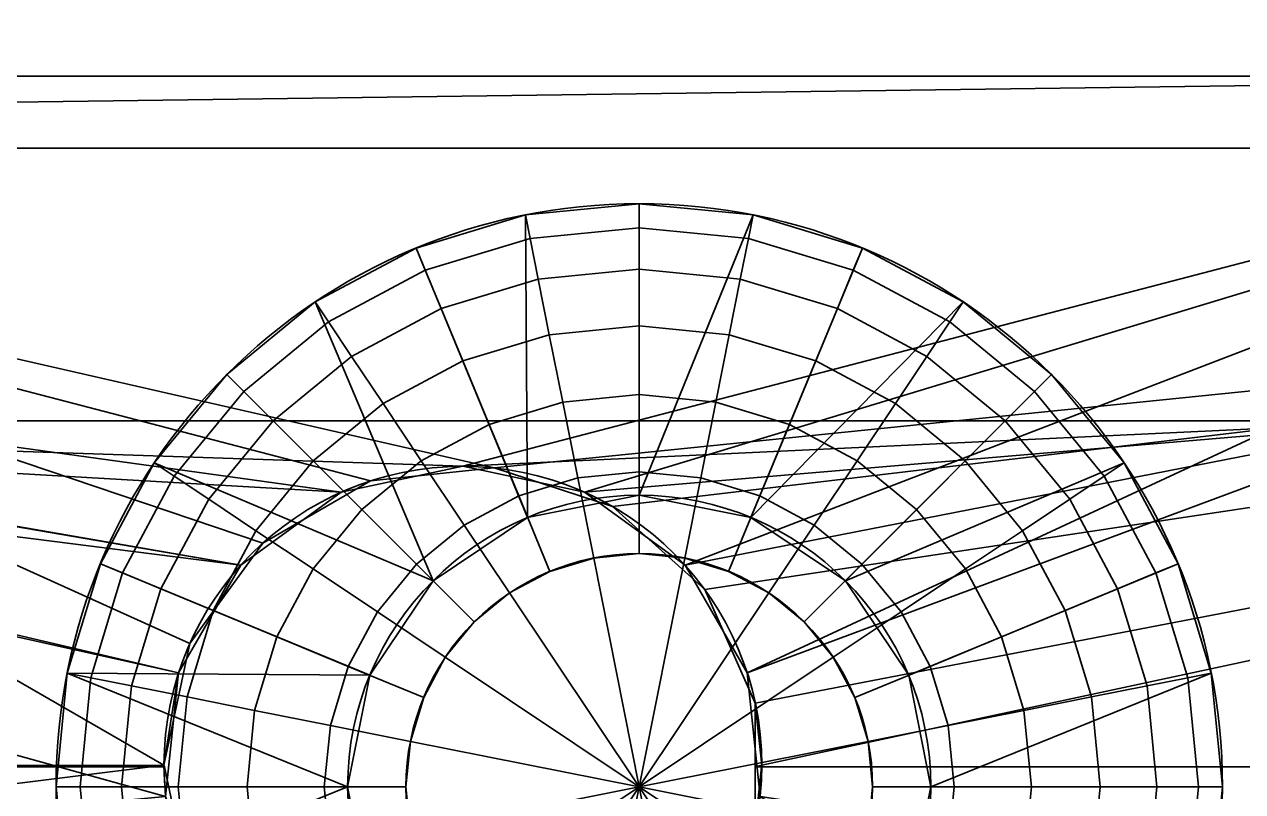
# Model space of a CAD drawing. Header units: millimetres. Extents: x 516 to 946, y 0 to 190.
# Drawn here: x 920.77 to 929.13, y 129.69 to 134.96 of the extents above; entities that cross this region are included whole.
import ezdxf

# ---------------------------------------------------------------- set-up
doc = ezdxf.new("R2010")
doc.units = ezdxf.units.MM
doc.layers.add('1', color=7, linetype='Continuous', true_color=0xffffff)

# ---------------------------------------------------------------- blocks, each defined once
blk = doc.blocks.new('UG_SURFACE_001')
at = {"layer": '1', "color": 252, "linetype": 'Continuous', "lineweight": 35}
for points in [[(430.000007, 135.707468, 3.5), (398.837745, 135.707468, 3.5), (398.837745, 134.602293, 3.5), (430.000007, 134.602293, 3.5)], [(430.000007, 134.602293, 1.5), (398.837745, 134.602293, 1.5), (398.837745, 135.707468, 1.5), (430.000007, 135.707468, 1.5)], [(430.000007, 134.602293, 3.5), (398.837745, 134.602293, 3.5), (398.837745, 134.107456, 3.5), (430.000007, 134.107456, 3.5)], [(430.000007, 134.107456, 1.5), (398.837745, 134.107456, 1.5), (398.837745, 134.602293, 1.5), (430.000007, 134.602293, 1.5)], [(398.837745, 134.107456, 3.5), (407.593369, 131.825715, 3.5), (408.441156, 131.914809, 3.5)], [(398.837745, 134.107456, 3.5), (406.855136, 131.399497, 3.5), (407.593369, 131.825715, 3.5)], [(398.837745, 134.107456, 3.5), (406.3541, 130.709857, 3.5), (406.855136, 131.399497, 3.5)], [(398.837745, 134.107456, 3.5), (398.837745, 129.864231, 3.5), (406.179368, 129.864231, 3.5), (406.176865, 129.876047, 3.5)], [(406.176865, 129.876047, 3.5), (406.3541, 130.709857, 3.5), (398.837745, 134.107456, 3.5)], [(408.441156, 131.914809, 3.5), (430.000007, 134.107456, 3.5), (398.837745, 134.107456, 3.5)], [(398.837745, 134.107456, 1.5), (430.000007, 134.107456, 1.5), (408.441156, 131.914809, 1.5)], [(408.441156, 131.914809, 1.5), (407.593369, 131.825715, 1.5), (398.837745, 134.107456, 1.5)], [(398.837745, 129.864231, 1.5), (398.837745, 134.107456, 1.5), (406.3541, 130.709857, 1.5), (406.176865, 129.876047, 1.5)], [(407.593369, 131.825715, 1.5), (406.855136, 131.399497, 1.5), (398.837745, 134.107456, 1.5)], [(406.855136, 131.399497, 1.5), (406.3541, 130.709857, 1.5), (398.837745, 134.107456, 1.5)], [(430.000007, 134.107456, 3.5), (408.441156, 131.914809, 3.5), (409.251869, 131.651402, 3.5)], [(409.251869, 131.651402, 1.5), (408.441156, 131.914809, 1.5), (430.000007, 134.107456, 1.5)], [(409.251869, 131.651402, 3.5), (409.885347, 131.081, 3.5), (430.000007, 134.107456, 3.5)], [(430.000007, 134.107456, 1.5), (409.885347, 131.081, 1.5), (409.251869, 131.651402, 1.5)], [(409.885347, 131.081, 3.5), (410.232067, 130.302265, 3.5), (430.000007, 134.107456, 3.5)], [(410.232067, 130.302265, 1.5), (409.885347, 131.081, 1.5), (430.000007, 134.107456, 1.5)], [(410.232067, 130.302265, 3.5), (410.232067, 129.864231, 3.5), (430.000007, 129.864231, 3.5), (430.000007, 134.107456, 3.5)], [(410.27686, 129.876047, 1.5), (410.232067, 130.302265, 1.5), (430.000007, 134.107456, 1.5)], [(430.000007, 134.107456, 1.5), (430.000007, 129.864231, 1.5), (410.275608, 129.864231, 1.5), (410.27686, 129.876047, 1.5)], [(408.441156, 131.914809, 1.5), (408.441156, 131.914809, 3.5), (407.593369, 131.825715, 3.5), (407.593369, 131.825715, 1.5)], [(409.251869, 131.651402, 1.5), (409.251869, 131.651402, 3.5), (408.441156, 131.914809, 3.5), (408.441156, 131.914809, 1.5)], [(407.593369, 131.825715, 1.5), (407.593369, 131.825715, 3.5), (406.855136, 131.399497, 3.5), (406.855136, 131.399497, 1.5)], [(409.885347, 131.081, 1.5), (409.885347, 131.081, 3.5), (409.251869, 131.651402, 3.5), (409.251869, 131.651402, 1.5)], [(406.855136, 131.399497, 1.5), (406.855136, 131.399497, 3.5), (406.3541, 130.709857, 3.5), (406.3541, 130.709857, 1.5)], [(410.232067, 130.302265, 1.5), (410.232067, 130.302265, 3.5), (409.885347, 131.081, 3.5), (409.885347, 131.081, 1.5)], [(406.3541, 130.709857, 1.5), (406.3541, 130.709857, 3.5), (406.176865, 129.876047, 3.5), (406.176865, 129.876047, 1.5)], [(410.232067, 130.302265, 3.5), (410.232067, 130.302265, 1.5), (410.27686, 129.876047, 1.5)], [(410.27686, 129.876047, 1.5), (410.232067, 129.864231, 3.5), (410.232067, 130.302265, 3.5)], [(406.176865, 129.876047, 1.5), (406.179368, 129.864231, 1.5), (398.837745, 129.864231, 1.5)], [(406.3541, 129.042238, 3.5), (406.179368, 129.864231, 3.5), (398.837745, 129.864231, 3.5), (398.837745, 128.719792, 3.5)], [(398.837745, 128.719792, 1.5), (398.837745, 129.864231, 1.5), (406.179368, 129.864231, 1.5), (406.3541, 129.042238, 1.5)], [(406.179368, 129.864231, 1.5), (406.176865, 129.876047, 1.5), (406.176865, 129.876047, 3.5), (406.179368, 129.864231, 3.5)], [(406.179368, 129.864231, 3.5), (406.3541, 129.042238, 3.5), (406.3541, 129.042238, 1.5), (406.179368, 129.864231, 1.5)], [(410.27686, 129.876047, 1.5), (410.275608, 129.864231, 1.5), (410.232067, 129.864231, 3.5)], [(430.000007, 128.719792, 3.5), (430.000007, 129.864231, 3.5), (410.232067, 129.864231, 3.5), (410.232067, 129.449829, 3.5)], [(410.232067, 129.449829, 1.5), (410.275608, 129.864231, 1.5), (430.000007, 129.864231, 1.5), (430.000007, 128.719792, 1.5)], [(410.275608, 129.864231, 1.5), (410.232067, 129.449829, 1.5), (410.232067, 129.449829, 3.5)], [(410.232067, 129.449829, 3.5), (410.232067, 129.864231, 3.5), (410.275608, 129.864231, 1.5)]]:
    blk.add_3dface(points, dxfattribs=at)
blk = doc.blocks.new('1стенка_MODEL')
at = {"layer": '1', "color": 252, "linetype": 'Continuous', "lineweight": 35, "extrusion": (0, 0, -1)}
blk.add_circle((-408.226859, 129.876044, -3.5), 2.05, dxfattribs=at)
at = {"layer": '1', "color": 252, "linetype": 'Continuous', "lineweight": 35}
blk.add_circle((408.226859, 129.876044, 1.5), 2.05, dxfattribs=at)
blk.add_blockref('UG_SURFACE_001', (0, 0), dxfattribs=at)
blk = doc.blocks.new('UG_SURFACE_002')
at = {"layer": '1', "color": 252, "linetype": 'Continuous', "lineweight": 35}
for points in [[(411.854982, 119.865932, 5.446716), (7.670435, 169.493556, 5.446716), (7.557361, 169.278637, 5.294975), (411.920667, 119.629063, 5.294975)], [(7.670435, 169.493556, 5.446716), (411.854982, 119.865932, 5.446716), (216.667414, 144.101843, 5.5), (201.001778, 146.025345, 5.5)], [(411.920667, 119.629063, 5.294975), (7.557361, 169.278637, 5.294975), (7.481808, 169.135034, 5.067878), (411.964566, 119.470797, 5.067878)], [(411.964566, 119.470797, 5.067878), (7.481808, 169.135034, 5.067878), (7.455277, 169.084609, 4.8), (411.979973, 119.415216, 4.8)], [(149.334699, 151.664004, 3.5), (161.549926, 150.164157, 3.5), (411.979973, 119.415216, 4.8), (7.455277, 169.084609, 4.8)], [(411.979973, 119.415216, 4.8), (161.549926, 150.164157, 3.5), (181.150854, 147.757471, 3.5)], [(411.979973, 119.415216, 4.8), (181.150854, 147.757471, 3.5), (189.036548, 146.789238, 3.5)], [(411.979973, 119.415216, 4.8), (189.036548, 146.789238, 3.5), (201.001778, 145.320088, 3.5)], [(411.979973, 119.415216, 4.8), (201.001778, 145.320088, 3.5), (210.923553, 144.101843, 3.5)], [(411.979973, 119.415216, 4.8), (210.923553, 144.101843, 3.5), (220.852703, 142.882705, 3.5)], [(220.852703, 143.587962, 5.5), (216.667414, 144.101843, 5.5), (411.854982, 119.865932, 5.446716)], [(411.854982, 119.865932, 5.446716), (234.482244, 141.914457, 5.5), (220.852703, 143.587962, 5.5)], [(411.979973, 119.415216, 4.8), (220.852703, 142.882705, 3.5), (228.738382, 141.914457, 3.5)], [(411.979973, 119.415216, 4.8), (228.738382, 141.914457, 3.5), (248.589307, 139.477074, 3.5)], [(411.854982, 119.865932, 5.446716), (240.703627, 141.150564, 5.5), (234.482244, 141.914457, 5.5)], [(254.333168, 139.477074, 5.5), (240.703627, 141.150564, 5.5), (411.854982, 119.865932, 5.446716)], [(411.979973, 119.415216, 4.8), (248.589307, 139.477074, 3.5), (260.30454, 138.03862, 3.5)], [(411.854982, 119.865932, 5.446716), (260.30454, 138.743877, 5.5), (254.333168, 139.477074, 5.5)], [(414.81939, 134.602293, 3.5), (398.906201, 134.602293, 3.5), (398.906201, 139.477074, 3.5), (411.476254, 139.477074, 3.5)], [(411.476254, 139.477074, 3.5), (414.81939, 139.066577, 3.5), (414.81939, 134.602293, 3.5)], [(274.184078, 137.039676, 5.5), (260.30454, 138.743877, 5.5), (411.854982, 119.865932, 5.446716)], [(411.979973, 119.415216, 4.8), (260.30454, 138.03862, 3.5), (280.655473, 135.539845, 3.5)], [(294.035017, 134.602293, 5.5), (274.184078, 137.039676, 5.5), (411.854982, 119.865932, 5.446716)], [(398.62746, 137.039676, 5.5), (379.66007, 137.039676, 5.5), (379.66007, 134.602293, 5.5), (418.47837, 134.602293, 5.5)], [(418.969542, 135.313109, 5.652241), (398.62746, 137.039676, 5.5), (418.47837, 134.602293, 5.5)], [(280.655473, 135.539845, 3.5), (288.291156, 134.602293, 3.5), (411.979973, 119.415216, 4.8)], [(411.979973, 119.415216, 4.8), (288.291156, 134.602293, 3.5), (300.256401, 133.133158, 3.5)], [(411.854982, 119.865932, 5.446716), (300.256401, 133.8384, 5.5), (294.035017, 134.602293, 5.5)], [(418.47837, 134.602293, 5.5), (379.66007, 134.602293, 5.5), (389.585555, 134.214908, 5.5)], [(389.585555, 134.214908, 5.5), (407.393038, 131.74881, 5.5), (408.226848, 131.926045, 5.5), (418.47837, 134.602293, 5.5)], [(398.906201, 134.602293, 3.5), (414.81939, 134.602293, 3.5), (414.81939, 132.239178, 3.5), (398.906201, 132.239178, 3.5)], [(418.47837, 134.602293, 5.5), (408.226848, 131.926045, 5.5), (409.060657, 131.74881, 5.5)], [(409.060657, 131.74881, 5.5), (409.750313, 131.247759, 5.5), (418.47837, 134.602293, 5.5)], [(418.876261, 134.553447, 5.5), (418.47837, 134.602293, 5.5), (409.750313, 131.247759, 5.5), (410.176516, 130.509526, 5.5)], [(417.672694, 124.751173, 5.5), (418.876261, 134.553447, 5.5), (410.176516, 130.509526, 5.5), (410.265625, 129.661754, 5.5)], [(406.703413, 131.247759, 5.5), (389.585555, 134.214908, 5.5), (390.419364, 134.037673, 5.5)], [(389.585555, 134.214908, 5.5), (406.703413, 131.247759, 5.5), (407.393038, 131.74881, 5.5)], [(390.419364, 134.037673, 5.5), (407.02191, 128.217563, 5.5), (406.451494, 128.851041, 5.5)], [(406.451494, 128.851041, 5.5), (406.188101, 129.661754, 5.5), (390.419364, 134.037673, 5.5)], [(406.188101, 129.661754, 5.5), (406.27718, 130.509526, 5.5), (390.419364, 134.037673, 5.5)], [(390.419364, 134.037673, 5.5), (406.27718, 130.509526, 5.5), (406.703413, 131.247759, 5.5)], [(407.800645, 127.870843, 5.5), (407.02191, 128.217563, 5.5), (390.419364, 134.037673, 5.5), (391.10899, 133.536622, 5.5)], [(411.854982, 119.865932, 5.446716), (320.107311, 131.401017, 5.5), (300.256401, 133.8384, 5.5)], [(407.800645, 127.870843, 5.5), (391.10899, 133.536622, 5.5), (391.535223, 132.798389, 5.5)], [(411.979973, 119.415216, 4.8), (300.256401, 133.133158, 3.5), (307.537287, 132.239178, 3.5)], [(407.800645, 127.870843, 5.5), (391.535223, 132.798389, 5.5), (391.624302, 131.950632, 5.5)], [(411.979973, 119.415216, 4.8), (307.537287, 132.239178, 3.5), (320.107311, 130.69576, 3.5)], [(398.906201, 128.970474, 3.5), (398.906201, 132.239178, 3.5), (406.27718, 130.509526, 3.5), (406.176865, 129.876047, 3.5)], [(398.906201, 132.239178, 3.5), (414.81939, 132.239178, 3.5), (408.226848, 131.926045, 3.5)], [(398.906201, 132.239178, 3.5), (406.703413, 131.247759, 3.5), (406.27718, 130.509526, 3.5)], [(408.226848, 131.926045, 3.5), (407.393038, 131.74881, 3.5), (398.906201, 132.239178, 3.5)], [(407.393038, 131.74881, 3.5), (406.703413, 131.247759, 3.5), (398.906201, 132.239178, 3.5)], [(409.060657, 131.74881, 3.5), (408.226848, 131.926045, 3.5), (414.81939, 132.239178, 3.5)], [(414.81939, 132.239178, 3.5), (409.750313, 131.247759, 3.5), (409.060657, 131.74881, 3.5)], [(410.176516, 130.509526, 3.5), (409.750313, 131.247759, 3.5), (414.81939, 132.239178, 3.5)], [(410.265625, 129.661754, 3.5), (410.176516, 130.509526, 3.5), (414.81939, 132.239178, 3.5), (414.81939, 128.970474, 3.5)], [(407.800645, 127.870843, 5.5), (391.624302, 131.950632, 5.5), (391.360909, 131.139904, 5.5), (411.777496, 120.145336, 5.5)], [(408.226848, 131.926045, 3.5), (408.226848, 131.926045, 5.5), (407.393038, 131.74881, 5.5), (407.393038, 131.74881, 3.5)], [(409.060657, 131.74881, 3.5), (409.060657, 131.74881, 5.5), (408.226848, 131.926045, 5.5), (408.226848, 131.926045, 3.5)], [(407.393038, 131.74881, 3.5), (407.393038, 131.74881, 5.5), (406.703413, 131.247759, 5.5), (406.703413, 131.247759, 3.5)], [(409.750313, 131.247759, 3.5), (409.750313, 131.247759, 5.5), (409.060657, 131.74881, 5.5), (409.060657, 131.74881, 3.5)], [(339.958251, 128.963634, 5.5), (320.107311, 131.401017, 5.5), (411.854982, 119.865932, 5.446716)], [(406.703413, 131.247759, 3.5), (406.703413, 131.247759, 5.5), (406.27718, 130.509526, 5.5), (406.27718, 130.509526, 3.5)], [(410.176516, 130.509526, 3.5), (410.176516, 130.509526, 5.5), (409.750313, 131.247759, 5.5), (409.750313, 131.247759, 3.5)], [(391.360909, 131.139904, 5.5), (390.790492, 130.506426, 5.5), (411.777496, 120.145336, 5.5)], [(320.107311, 130.69576, 3.5), (334.158659, 128.970474, 3.5), (411.979973, 119.415216, 4.8)], [(390.790492, 130.506426, 5.5), (390.011758, 130.159706, 5.5), (411.777496, 120.145336, 5.5)], [(406.27718, 130.509526, 5.5), (406.188101, 129.661754, 5.5), (406.176865, 129.876047, 3.5)], [(406.176865, 129.876047, 3.5), (406.27718, 130.509526, 3.5), (406.27718, 130.509526, 5.5)], [(410.265625, 129.661754, 3.5), (410.265625, 129.661754, 5.5), (410.176516, 130.509526, 5.5), (410.176516, 130.509526, 3.5)], [(379.66007, 124.088861, 5.5), (411.777496, 120.145336, 5.5), (390.011758, 130.159706, 5.5), (389.159322, 130.159706, 5.5)], [(406.176865, 129.876047, 3.5), (406.188101, 129.661754, 3.5), (398.906201, 128.970474, 3.5)], [(406.188101, 129.661754, 5.5), (406.188101, 129.661754, 3.5), (406.176865, 129.876047, 3.5)]]:
    blk.add_3dface(points, dxfattribs=at)
blk = doc.blocks.new('3пояс_верхний_MODEL')
at = {"layer": '1', "color": 252, "linetype": 'Continuous', "lineweight": 35, "extrusion": (2.9583e-16, 2.53862e-15, -1)}
blk.add_circle((-408.226859, 129.876044, -5.5), 2.05, dxfattribs=at)
at = {"layer": '1', "color": 252, "linetype": 'Continuous', "lineweight": 35, "extrusion": (0, 0, -1)}
blk.add_circle((-408.226859, 129.876044, -3.5), 2.05, dxfattribs=at)
at = {"layer": '1', "color": 252, "linetype": 'Continuous', "lineweight": 35}
blk.add_blockref('UG_SURFACE_002', (0, 0), dxfattribs=at)
blk = doc.blocks.new('UG_SURFACE_006')
at = {"layer": '1', "color": 252, "linetype": 'Continuous', "lineweight": 35}
for points in [[(0, 3.834946, -0.53909), (-0.748161, 3.761258, -0.53909), (-0.780361, 3.923141), (0, 4)], [(-0.765367, 1.847759), (0, 2), (0, 4), (-0.780361, 3.923141)], [(-0.780361, 3.923141, 4), (0, 4, 4), (0, 2, 4), (-0.765367, 1.847759, 4)], [(0, 4, 4), (-0.780361, 3.923141, 4), (-0.748161, 3.761258, 4.53909), (0, 3.834946, 4.53909)], [(0.748161, 3.761258, -0.53909), (0, 3.834946, -0.53909), (0, 4), (0.780361, 3.923141)], [(0.780361, 3.923141), (0, 4), (0, 2)], [(0, 2, 4), (0, 4, 4), (0.780361, 3.923141, 4)], [(0.780361, 3.923141, 4), (0, 4, 4), (0, 3.834946, 4.53909), (0.748161, 3.761258, 4.53909)], [(-0.748161, 3.761258, -0.53909), (-1.46757, 3.543028, -0.53909), (-1.530734, 3.695518), (-0.780361, 3.923141)], [(-0.780361, 3.923141), (-1.530734, 3.695518), (-0.765367, 1.847759)], [(-0.765367, 1.847759, 4), (-1.530734, 3.695518, 4), (-0.780361, 3.923141, 4)], [(-0.780361, 3.923141, 4), (-1.530734, 3.695518, 4), (-1.46757, 3.543028, 4.53909), (-0.748161, 3.761258, 4.53909)], [(0, 2), (0.765367, 1.847759), (1.530734, 3.695518), (0.780361, 3.923141)], [(0.780361, 3.923141, 4), (1.530734, 3.695518, 4), (0.765367, 1.847759, 4), (0, 2, 4)], [(1.46757, 3.543028, -0.53909), (0.748161, 3.761258, -0.53909), (0.780361, 3.923141), (1.530734, 3.695518)], [(1.530734, 3.695518, 4), (0.780361, 3.923141, 4), (0.748161, 3.761258, 4.53909), (1.46757, 3.543028, 4.53909)], [(-0.692681, 3.482345, -1.025907), (-1.358744, 3.280297, -1.025907), (-1.46757, 3.543028, -0.53909), (-0.748161, 3.761258, -0.53909)], [(-0.748161, 3.761258, 4.53909), (-1.46757, 3.543028, 4.53909), (-1.358744, 3.280297, 5.025907), (-0.692681, 3.482345, 5.025907)], [(0, 3.550568, -1.025907), (-0.692681, 3.482345, -1.025907), (-0.748161, 3.761258, -0.53909), (0, 3.834946, -0.53909)], [(0, 3.834946, 4.53909), (-0.748161, 3.761258, 4.53909), (-0.692681, 3.482345, 5.025907), (0, 3.550568, 5.025907)], [(0.692681, 3.482345, -1.025907), (0, 3.550568, -1.025907), (0, 3.834946, -0.53909), (0.748161, 3.761258, -0.53909)], [(0.748161, 3.761258, 4.53909), (0, 3.834946, 4.53909), (0, 3.550568, 5.025907), (0.692681, 3.482345, 5.025907)], [(1.358744, 3.280297, -1.025907), (0.692681, 3.482345, -1.025907), (0.748161, 3.761258, -0.53909), (1.46757, 3.543028, -0.53909)], [(1.46757, 3.543028, 4.53909), (0.748161, 3.761258, 4.53909), (0.692681, 3.482345, 5.025907), (1.358744, 3.280297, 5.025907)], [(-1.46757, 3.543028, -0.53909), (-2.130582, 3.188641, -0.53909), (-2.222281, 3.325878), (-1.530734, 3.695518)], [(-1.414214, 1.414214), (-0.765367, 1.847759), (-1.530734, 3.695518), (-2.222281, 3.325878)], [(-2.222281, 3.325878, 4), (-1.530734, 3.695518, 4), (-0.765367, 1.847759, 4), (-1.414214, 1.414214, 4)], [(-1.530734, 3.695518, 4), (-2.222281, 3.325878, 4), (-2.130582, 3.188641, 4.53909), (-1.46757, 3.543028, 4.53909)], [(2.222281, 3.325878), (1.530734, 3.695518), (0.765367, 1.847759)], [(0.765367, 1.847759, 4), (1.530734, 3.695518, 4), (2.222281, 3.325878, 4)], [(2.130582, 3.188641, -0.53909), (1.46757, 3.543028, -0.53909), (1.530734, 3.695518), (2.222281, 3.325878)], [(2.222281, 3.325878, 4), (1.530734, 3.695518, 4), (1.46757, 3.543028, 4.53909), (2.130582, 3.188641, 4.53909)], [(-1.358744, 3.280297, -1.025907), (-1.97259, 2.952189, -1.025907), (-2.130582, 3.188641, -0.53909), (-1.46757, 3.543028, -0.53909)], [(-1.46757, 3.543028, 4.53909), (-2.130582, 3.188641, 4.53909), (-1.97259, 2.952189, 5.025907), (-1.358744, 3.280297, 5.025907)], [(0, 3.16205, -1.43446), (-0.616885, 3.101292, -1.43446), (-0.692681, 3.482345, -1.025907), (0, 3.550568, -1.025907)], [(0, 3.550568, 5.025907), (-0.692681, 3.482345, 5.025907), (-0.616885, 3.101292, 5.43446), (0, 3.16205, 5.43446)], [(0.616885, 3.101292, -1.43446), (0, 3.16205, -1.43446), (0, 3.550568, -1.025907), (0.692681, 3.482345, -1.025907)], [(0.692681, 3.482345, 5.025907), (0, 3.550568, 5.025907), (0, 3.16205, 5.43446), (0.616885, 3.101292, 5.43446)], [(1.97259, 2.952189, -1.025907), (1.358744, 3.280297, -1.025907), (1.46757, 3.543028, -0.53909), (2.130582, 3.188641, -0.53909)], [(2.130582, 3.188641, 4.53909), (1.46757, 3.543028, 4.53909), (1.358744, 3.280297, 5.025907), (1.97259, 2.952189, 5.025907)], [(-0.616885, 3.101292, -1.43446), (-1.210064, 2.921353, -1.43446), (-1.358744, 3.280297, -1.025907), (-0.692681, 3.482345, -1.025907)], [(-0.692681, 3.482345, 5.025907), (-1.358744, 3.280297, 5.025907), (-1.210064, 2.921353, 5.43446), (-0.616885, 3.101292, 5.43446)], [(1.210064, 2.921353, -1.43446), (0.616885, 3.101292, -1.43446), (0.692681, 3.482345, -1.025907), (1.358744, 3.280297, -1.025907)], [(1.358744, 3.280297, 5.025907), (0.692681, 3.482345, 5.025907), (0.616885, 3.101292, 5.43446), (1.210064, 2.921353, 5.43446)], [(-2.130582, 3.188641, -0.53909), (-2.711716, 2.711716, -0.53909), (-2.828427, 2.828427), (-2.222281, 3.325878)], [(-2.222281, 3.325878), (-2.828427, 2.828427), (-1.414214, 1.414214)], [(-1.414214, 1.414214, 4), (-2.828427, 2.828427, 4), (-2.222281, 3.325878, 4)], [(-2.222281, 3.325878, 4), (-2.828427, 2.828427, 4), (-2.711716, 2.711716, 4.53909), (-2.130582, 3.188641, 4.53909)], [(-1.210064, 2.921353, -1.43446), (-1.756741, 2.629149, -1.43446), (-1.97259, 2.952189, -1.025907), (-1.358744, 3.280297, -1.025907)], [(-1.358744, 3.280297, 5.025907), (-1.97259, 2.952189, 5.025907), (-1.756741, 2.629149, 5.43446), (-1.210064, 2.921353, 5.43446)], [(0.765367, 1.847759), (1.414214, 1.414214), (2.828427, 2.828427), (2.222281, 3.325878)], [(2.222281, 3.325878, 4), (2.828427, 2.828427, 4), (1.414214, 1.414214, 4), (0.765367, 1.847759, 4)], [(1.756741, 2.629149, -1.43446), (1.210064, 2.921353, -1.43446), (1.358744, 3.280297, -1.025907), (1.97259, 2.952189, -1.025907)], [(1.97259, 2.952189, 5.025907), (1.358744, 3.280297, 5.025907), (1.210064, 2.921353, 5.43446), (1.756741, 2.629149, 5.43446)], [(2.711716, 2.711716, -0.53909), (2.130582, 3.188641, -0.53909), (2.222281, 3.325878), (2.828427, 2.828427)], [(2.828427, 2.828427, 4), (2.222281, 3.325878, 4), (2.130582, 3.188641, 4.53909), (2.711716, 2.711716, 4.53909)], [(-1.97259, 2.952189, -1.025907), (-2.510631, 2.510631, -1.025907), (-2.711716, 2.711716, -0.53909), (-2.130582, 3.188641, -0.53909)], [(-2.130582, 3.188641, 4.53909), (-2.711716, 2.711716, 4.53909), (-2.510631, 2.510631, 5.025907), (-1.97259, 2.952189, 5.025907)], [(2.510631, 2.510631, -1.025907), (1.97259, 2.952189, -1.025907), (2.130582, 3.188641, -0.53909), (2.711716, 2.711716, -0.53909)], [(2.711716, 2.711716, 4.53909), (2.130582, 3.188641, 4.53909), (1.97259, 2.952189, 5.025907), (2.510631, 2.510631, 5.025907)], [(-0.524819, 2.638444, -1.742935), (-1.02947, 2.48536, -1.742935), (-1.210064, 2.921353, -1.43446), (-0.616885, 3.101292, -1.43446)], [(-0.616885, 3.101292, 5.43446), (-1.210064, 2.921353, 5.43446), (-1.02947, 2.48536, 5.742935), (-0.524819, 2.638444, 5.742935)], [(0, 2.690134, -1.742935), (-0.524819, 2.638444, -1.742935), (-0.616885, 3.101292, -1.43446), (0, 3.16205, -1.43446)], [(0, 3.16205, 5.43446), (-0.616885, 3.101292, 5.43446), (-0.524819, 2.638444, 5.742935), (0, 2.690134, 5.742935)], [(0.524819, 2.638444, -1.742935), (0, 2.690134, -1.742935), (0, 3.16205, -1.43446), (0.616885, 3.101292, -1.43446)], [(0.616885, 3.101292, 5.43446), (0, 3.16205, 5.43446), (0, 2.690134, 5.742935), (0.524819, 2.638444, 5.742935)], [(1.02947, 2.48536, -1.742935), (0.524819, 2.638444, -1.742935), (0.616885, 3.101292, -1.43446), (1.210064, 2.921353, -1.43446)], [(1.210064, 2.921353, 5.43446), (0.616885, 3.101292, 5.43446), (0.524819, 2.638444, 5.742935), (1.02947, 2.48536, 5.742935)], [(-1.756741, 2.629149, -1.43446), (-2.235907, 2.235907, -1.43446), (-2.510631, 2.510631, -1.025907), (-1.97259, 2.952189, -1.025907)], [(-1.97259, 2.952189, 5.025907), (-2.510631, 2.510631, 5.025907), (-2.235907, 2.235907, 5.43446), (-1.756741, 2.629149, 5.43446)], [(2.235907, 2.235907, -1.43446), (1.756741, 2.629149, -1.43446), (1.97259, 2.952189, -1.025907), (2.510631, 2.510631, -1.025907)], [(2.510631, 2.510631, 5.025907), (1.97259, 2.952189, 5.025907), (1.756741, 2.629149, 5.43446), (2.235907, 2.235907, 5.43446)], [(-1.02947, 2.48536, -1.742935), (-1.494559, 2.236765, -1.742935), (-1.756741, 2.629149, -1.43446), (-1.210064, 2.921353, -1.43446)], [(-1.210064, 2.921353, 5.43446), (-1.756741, 2.629149, 5.43446), (-1.494559, 2.236765, 5.742935), (-1.02947, 2.48536, 5.742935)], [(1.494559, 2.236765, -1.742935), (1.02947, 2.48536, -1.742935), (1.210064, 2.921353, -1.43446), (1.756741, 2.629149, -1.43446)], [(1.756741, 2.629149, 5.43446), (1.210064, 2.921353, 5.43446), (1.02947, 2.48536, 5.742935), (1.494559, 2.236765, 5.742935)], [(-2.711716, 2.711716, -0.53909), (-3.188641, 2.130582, -0.53909), (-3.325878, 2.222281), (-2.828427, 2.828427)], [(-1.414214, 1.414214), (-2.828427, 2.828427), (-3.325878, 2.222281)], [(-3.325878, 2.222281, 4), (-2.828427, 2.828427, 4), (-1.414214, 1.414214, 4)], [(-2.828427, 2.828427, 4), (-3.325878, 2.222281, 4), (-3.188641, 2.130582, 4.53909), (-2.711716, 2.711716, 4.53909)], [(3.325878, 2.222281), (2.828427, 2.828427), (1.414214, 1.414214)], [(1.414214, 1.414214, 4), (2.828427, 2.828427, 4), (3.325878, 2.222281, 4)], [(3.188641, 2.130582, -0.53909), (2.711716, 2.711716, -0.53909), (2.828427, 2.828427), (3.325878, 2.222281)], [(3.325878, 2.222281, 4), (2.828427, 2.828427, 4), (2.711716, 2.711716, 4.53909), (3.188641, 2.130582, 4.53909)], [(-2.510631, 2.510631, -1.025907), (-2.952189, 1.97259, -1.025907), (-3.188641, 2.130582, -0.53909), (-2.711716, 2.711716, -0.53909)], [(-2.711716, 2.711716, 4.53909), (-3.188641, 2.130582, 4.53909), (-2.952189, 1.97259, 5.025907), (-2.510631, 2.510631, 5.025907)], [(0, 2.160017, -1.934864), (-0.421398, 2.118513, -1.934864), (-0.524819, 2.638444, -1.742935), (0, 2.690134, -1.742935)], [(0, 2.690134, 5.742935), (-0.524819, 2.638444, 5.742935), (-0.421398, 2.118513, 5.934864), (0, 2.160017, 5.934864)], [(0.421398, 2.118513, -1.934864), (0, 2.160017, -1.934864), (0, 2.690134, -1.742935), (0.524819, 2.638444, -1.742935)], [(0.524819, 2.638444, 5.742935), (0, 2.690134, 5.742935), (0, 2.160017, 5.934864), (0.421398, 2.118513, 5.934864)], [(2.952189, 1.97259, -1.025907), (2.510631, 2.510631, -1.025907), (2.711716, 2.711716, -0.53909), (3.188641, 2.130582, -0.53909)], [(3.188641, 2.130582, 4.53909), (2.711716, 2.711716, 4.53909), (2.510631, 2.510631, 5.025907), (2.952189, 1.97259, 5.025907)], [(-1.494559, 2.236765, -1.742935), (-1.902212, 1.902212, -1.742935), (-2.235907, 2.235907, -1.43446), (-1.756741, 2.629149, -1.43446)], [(-1.756741, 2.629149, 5.43446), (-2.235907, 2.235907, 5.43446), (-1.902212, 1.902212, 5.742935), (-1.494559, 2.236765, 5.742935)], [(-0.421398, 2.118513, -1.934864), (-0.826603, 1.995595, -1.934864), (-1.02947, 2.48536, -1.742935), (-0.524819, 2.638444, -1.742935)], [(-0.524819, 2.638444, 5.742935), (-1.02947, 2.48536, 5.742935), (-0.826603, 1.995595, 5.934864), (-0.421398, 2.118513, 5.934864)], [(0.826603, 1.995595, -1.934864), (0.421398, 2.118513, -1.934864), (0.524819, 2.638444, -1.742935), (1.02947, 2.48536, -1.742935)], [(1.02947, 2.48536, 5.742935), (0.524819, 2.638444, 5.742935), (0.421398, 2.118513, 5.934864), (0.826603, 1.995595, 5.934864)], [(1.902212, 1.902212, -1.742935), (1.494559, 2.236765, -1.742935), (1.756741, 2.629149, -1.43446), (2.235907, 2.235907, -1.43446)], [(2.235907, 2.235907, 5.43446), (1.756741, 2.629149, 5.43446), (1.494559, 2.236765, 5.742935), (1.902212, 1.902212, 5.742935)], [(-2.235907, 2.235907, -1.43446), (-2.629149, 1.756741, -1.43446), (-2.952189, 1.97259, -1.025907), (-2.510631, 2.510631, -1.025907)], [(-2.510631, 2.510631, 5.025907), (-2.952189, 1.97259, 5.025907), (-2.629149, 1.756741, 5.43446), (-2.235907, 2.235907, 5.43446)], [(2.629149, 1.756741, -1.43446), (2.235907, 2.235907, -1.43446), (2.510631, 2.510631, -1.025907), (2.952189, 1.97259, -1.025907)], [(2.952189, 1.97259, 5.025907), (2.510631, 2.510631, 5.025907), (2.235907, 2.235907, 5.43446), (2.629149, 1.756741, 5.43446)], [(-0.826603, 1.995595, -1.934864), (-1.200041, 1.795988, -1.934864), (-1.494559, 2.236765, -1.742935), (-1.02947, 2.48536, -1.742935)], [(-1.02947, 2.48536, 5.742935), (-1.494559, 2.236765, 5.742935), (-1.200041, 1.795988, 5.934864), (-0.826603, 1.995595, 5.934864)], [(1.200041, 1.795988, -1.934864), (0.826603, 1.995595, -1.934864), (1.02947, 2.48536, -1.742935), (1.494559, 2.236765, -1.742935)], [(1.494559, 2.236765, 5.742935), (1.02947, 2.48536, 5.742935), (0.826603, 1.995595, 5.934864), (1.200041, 1.795988, 5.934864)], [(-3.188641, 2.130582, -0.53909), (-3.543028, 1.46757, -0.53909), (-3.695518, 1.530734), (-3.325878, 2.222281)], [(-3.325878, 2.222281), (-3.695518, 1.530734), (-1.847759, 0.765367), (-1.414214, 1.414214)], [(-1.414214, 1.414214, 4), (-1.847759, 0.765367, 4), (-3.695518, 1.530734, 4), (-3.325878, 2.222281, 4)], [(-3.325878, 2.222281, 4), (-3.695518, 1.530734, 4), (-3.543028, 1.46757, 4.53909), (-3.188641, 2.130582, 4.53909)], [(-1.902212, 1.902212, -1.742935), (-2.236765, 1.494559, -1.742935), (-2.629149, 1.756741, -1.43446), (-2.235907, 2.235907, -1.43446)], [(-2.235907, 2.235907, 5.43446), (-2.629149, 1.756741, 5.43446), (-2.236765, 1.494559, 5.742935), (-1.902212, 1.902212, 5.742935)], [(-1.200041, 1.795988, -1.934864), (-1.527363, 1.527363, -1.934864), (-1.902212, 1.902212, -1.742935), (-1.494559, 2.236765, -1.742935)], [(-1.494559, 2.236765, 5.742935), (-1.902212, 1.902212, 5.742935), (-1.527363, 1.527363, 5.934864), (-1.200041, 1.795988, 5.934864)], [(1.527363, 1.527363, -1.934864), (1.200041, 1.795988, -1.934864), (1.494559, 2.236765, -1.742935), (1.902212, 1.902212, -1.742935)], [(1.902212, 1.902212, 5.742935), (1.494559, 2.236765, 5.742935), (1.200041, 1.795988, 5.934864), (1.527363, 1.527363, 5.934864)], [(1.414214, 1.414214), (1.847759, 0.765367), (3.695518, 1.530734), (3.325878, 2.222281)], [(3.325878, 2.222281, 4), (3.695518, 1.530734, 4), (1.847759, 0.765367, 4), (1.414214, 1.414214, 4)], [(2.236765, 1.494559, -1.742935), (1.902212, 1.902212, -1.742935), (2.235907, 2.235907, -1.43446), (2.629149, 1.756741, -1.43446)], [(2.629149, 1.756741, 5.43446), (2.235907, 2.235907, 5.43446), (1.902212, 1.902212, 5.742935), (2.236765, 1.494559, 5.742935)], [(3.543028, 1.46757, -0.53909), (3.188641, 2.130582, -0.53909), (3.325878, 2.222281), (3.695518, 1.530734)], [(3.695518, 1.530734, 4), (3.325878, 2.222281, 4), (3.188641, 2.130582, 4.53909), (3.543028, 1.46757, 4.53909)], [(-2.952189, 1.97259, -1.025907), (-3.280297, 1.358744, -1.025907), (-3.543028, 1.46757, -0.53909), (-3.188641, 2.130582, -0.53909)], [(-3.188641, 2.130582, 4.53909), (-3.543028, 1.46757, 4.53909), (-3.280297, 1.358744, 5.025907), (-2.952189, 1.97259, 5.025907)], [(-0.312145, 1.569256, -2), (-0.612293, 1.478207, -2), (-0.826603, 1.995595, -1.934864), (-0.421398, 2.118513, -1.934864)], [(-0.421398, 2.118513, 5.934864), (-0.826603, 1.995595, 5.934864), (-0.612293, 1.478207, 6), (-0.312145, 1.569256, 6)], [(0, 1.6, -2), (-0.312145, 1.569256, -2), (-0.421398, 2.118513, -1.934864), (0, 2.160017, -1.934864)], [(0, 2.160017, 5.934864), (-0.421398, 2.118513, 5.934864), (-0.312145, 1.569256, 6), (0, 1.6, 6)], [(0.312145, 1.569256, -2), (0, 1.6, -2), (0, 2.160017, -1.934864), (0.421398, 2.118513, -1.934864)], [(0.421398, 2.118513, 5.934864), (0, 2.160017, 5.934864), (0, 1.6, 6), (0.312145, 1.569256, 6)], [(0.612293, 1.478207, -2), (0.312145, 1.569256, -2), (0.421398, 2.118513, -1.934864), (0.826603, 1.995595, -1.934864)], [(0.826603, 1.995595, 5.934864), (0.421398, 2.118513, 5.934864), (0.312145, 1.569256, 6), (0.612293, 1.478207, 6)], [(3.280297, 1.358744, -1.025907), (2.952189, 1.97259, -1.025907), (3.188641, 2.130582, -0.53909), (3.543028, 1.46757, -0.53909)], [(3.543028, 1.46757, 4.53909), (3.188641, 2.130582, 4.53909), (2.952189, 1.97259, 5.025907), (3.280297, 1.358744, 5.025907)], [(-2.629149, 1.756741, -1.43446), (-2.921353, 1.210064, -1.43446), (-3.280297, 1.358744, -1.025907), (-2.952189, 1.97259, -1.025907)], [(-2.952189, 1.97259, 5.025907), (-3.280297, 1.358744, 5.025907), (-2.921353, 1.210064, 5.43446), (-2.629149, 1.756741, 5.43446)], [(-0.612293, 1.478207, -2), (-0.888912, 1.330351, -2), (-1.200041, 1.795988, -1.934864), (-0.826603, 1.995595, -1.934864)], [(-0.826603, 1.995595, 5.934864), (-1.200041, 1.795988, 5.934864), (-0.888912, 1.330351, 6), (-0.612293, 1.478207, 6)], [(-0.765367, 1.847759), (-0.765367, 1.847759, 4), (0, 2, 4), (0, 2)], [(0, 2), (0, 2, 4), (0.765367, 1.847759, 4), (0.765367, 1.847759)], [(0.888912, 1.330351, -2), (0.612293, 1.478207, -2), (0.826603, 1.995595, -1.934864), (1.200041, 1.795988, -1.934864)], [(1.200041, 1.795988, 5.934864), (0.826603, 1.995595, 5.934864), (0.612293, 1.478207, 6), (0.888912, 1.330351, 6)], [(2.921353, 1.210064, -1.43446), (2.629149, 1.756741, -1.43446), (2.952189, 1.97259, -1.025907), (3.280297, 1.358744, -1.025907)], [(3.280297, 1.358744, 5.025907), (2.952189, 1.97259, 5.025907), (2.629149, 1.756741, 5.43446), (2.921353, 1.210064, 5.43446)], [(-1.527363, 1.527363, -1.934864), (-1.795988, 1.200041, -1.934864), (-2.236765, 1.494559, -1.742935), (-1.902212, 1.902212, -1.742935)], [(-1.902212, 1.902212, 5.742935), (-2.236765, 1.494559, 5.742935), (-1.795988, 1.200041, 5.934864), (-1.527363, 1.527363, 5.934864)], [(-1.414214, 1.414214), (-1.414214, 1.414214, 4), (-0.765367, 1.847759, 4), (-0.765367, 1.847759)], [(0.765367, 1.847759), (0.765367, 1.847759, 4), (1.414214, 1.414214, 4), (1.414214, 1.414214)], [(1.795988, 1.200041, -1.934864), (1.527363, 1.527363, -1.934864), (1.902212, 1.902212, -1.742935), (2.236765, 1.494559, -1.742935)], [(2.236765, 1.494559, 5.742935), (1.902212, 1.902212, 5.742935), (1.527363, 1.527363, 5.934864), (1.795988, 1.200041, 5.934864)], [(-2.236765, 1.494559, -1.742935), (-2.48536, 1.02947, -1.742935), (-2.921353, 1.210064, -1.43446), (-2.629149, 1.756741, -1.43446)], [(-2.629149, 1.756741, 5.43446), (-2.921353, 1.210064, 5.43446), (-2.48536, 1.02947, 5.742935), (-2.236765, 1.494559, 5.742935)], [(-0.888912, 1.330351, -2), (-1.131371, 1.131371, -2), (-1.527363, 1.527363, -1.934864), (-1.200041, 1.795988, -1.934864)], [(-1.200041, 1.795988, 5.934864), (-1.527363, 1.527363, 5.934864), (-1.131371, 1.131371, 6), (-0.888912, 1.330351, 6)], [(1.131371, 1.131371, -2), (0.888912, 1.330351, -2), (1.200041, 1.795988, -1.934864), (1.527363, 1.527363, -1.934864)], [(1.527363, 1.527363, 5.934864), (1.200041, 1.795988, 5.934864), (0.888912, 1.330351, 6), (1.131371, 1.131371, 6)], [(2.48536, 1.02947, -1.742935), (2.236765, 1.494559, -1.742935), (2.629149, 1.756741, -1.43446), (2.921353, 1.210064, -1.43446)], [(2.921353, 1.210064, 5.43446), (2.629149, 1.756741, 5.43446), (2.236765, 1.494559, 5.742935), (2.48536, 1.02947, 5.742935)], [(-0.312145, 1.569256, -2), (0, 1.6, -2), (0.312145, 1.569256, -2), (0, 0, -2)], [(0.312145, 1.569256, 6), (0, 1.6, 6), (-0.312145, 1.569256, 6), (0, 0, 6)], [(-3.543028, 1.46757, -0.53909), (-3.761258, 0.748161, -0.53909), (-3.923141, 0.780361), (-3.695518, 1.530734)], [(-1.847759, 0.765367), (-3.695518, 1.530734), (-3.923141, 0.780361)], [(-3.923141, 0.780361, 4), (-3.695518, 1.530734, 4), (-1.847759, 0.765367, 4), (-2, 0, 4)], [(-3.695518, 1.530734, 4), (-3.923141, 0.780361, 4), (-3.761258, 0.748161, 4.53909), (-3.543028, 1.46757, 4.53909)], [(-1.131371, 1.131371, -2), (-1.330351, 0.888912, -2), (-1.795988, 1.200041, -1.934864), (-1.527363, 1.527363, -1.934864)], [(-1.527363, 1.527363, 5.934864), (-1.795988, 1.200041, 5.934864), (-1.330351, 0.888912, 6), (-1.131371, 1.131371, 6)], [(-0.888912, 1.330351, -2), (-0.612293, 1.478207, -2), (-0.312145, 1.569256, -2), (0, 0, -2)], [(-0.312145, 1.569256, 6), (-0.612293, 1.478207, 6), (-0.888912, 1.330351, 6), (0, 0, 6)], [(0.312145, 1.569256, -2), (0.612293, 1.478207, -2), (0.888912, 1.330351, -2), (0, 0, -2)], [(0.888912, 1.330351, 6), (0.612293, 1.478207, 6), (0.312145, 1.569256, 6), (0, 0, 6)], [(1.330351, 0.888912, -2), (1.131371, 1.131371, -2), (1.527363, 1.527363, -1.934864), (1.795988, 1.200041, -1.934864)], [(1.795988, 1.200041, 5.934864), (1.527363, 1.527363, 5.934864), (1.131371, 1.131371, 6), (1.330351, 0.888912, 6)], [(3.923141, 0.780361), (3.695518, 1.530734), (1.847759, 0.765367), (2, 0)], [(2, 0, 4), (1.847759, 0.765367, 4), (3.695518, 1.530734, 4), (3.923141, 0.780361, 4)], [(3.761258, 0.748161, -0.53909), (3.543028, 1.46757, -0.53909), (3.695518, 1.530734), (3.923141, 0.780361)], [(3.923141, 0.780361, 4), (3.695518, 1.530734, 4), (3.543028, 1.46757, 4.53909), (3.761258, 0.748161, 4.53909)], [(-3.280297, 1.358744, -1.025907), (-3.482345, 0.692681, -1.025907), (-3.761258, 0.748161, -0.53909), (-3.543028, 1.46757, -0.53909)], [(-3.543028, 1.46757, 4.53909), (-3.761258, 0.748161, 4.53909), (-3.482345, 0.692681, 5.025907), (-3.280297, 1.358744, 5.025907)], [(-1.795988, 1.200041, -1.934864), (-1.995595, 0.826603, -1.934864), (-2.48536, 1.02947, -1.742935), (-2.236765, 1.494559, -1.742935)], [(-2.236765, 1.494559, 5.742935), (-2.48536, 1.02947, 5.742935), (-1.995595, 0.826603, 5.934864), (-1.795988, 1.200041, 5.934864)], [(1.995595, 0.826603, -1.934864), (1.795988, 1.200041, -1.934864), (2.236765, 1.494559, -1.742935), (2.48536, 1.02947, -1.742935)], [(2.48536, 1.02947, 5.742935), (2.236765, 1.494559, 5.742935), (1.795988, 1.200041, 5.934864), (1.995595, 0.826603, 5.934864)], [(3.482345, 0.692681, -1.025907), (3.280297, 1.358744, -1.025907), (3.543028, 1.46757, -0.53909), (3.761258, 0.748161, -0.53909)], [(3.761258, 0.748161, 4.53909), (3.543028, 1.46757, 4.53909), (3.280297, 1.358744, 5.025907), (3.482345, 0.692681, 5.025907)], [(-2.921353, 1.210064, -1.43446), (-3.101292, 0.616885, -1.43446), (-3.482345, 0.692681, -1.025907), (-3.280297, 1.358744, -1.025907)], [(-3.280297, 1.358744, 5.025907), (-3.482345, 0.692681, 5.025907), (-3.101292, 0.616885, 5.43446), (-2.921353, 1.210064, 5.43446)], [(-1.847759, 0.765367), (-1.847759, 0.765367, 4), (-1.414214, 1.414214, 4), (-1.414214, 1.414214)], [(1.414214, 1.414214), (1.414214, 1.414214, 4), (1.847759, 0.765367, 4), (1.847759, 0.765367)], [(3.101292, 0.616885, -1.43446), (2.921353, 1.210064, -1.43446), (3.280297, 1.358744, -1.025907), (3.482345, 0.692681, -1.025907)], [(3.482345, 0.692681, 5.025907), (3.280297, 1.358744, 5.025907), (2.921353, 1.210064, 5.43446), (3.101292, 0.616885, 5.43446)], [(-1.330351, 0.888912, -2), (-1.131371, 1.131371, -2), (-0.888912, 1.330351, -2), (0, 0, -2)], [(-0.888912, 1.330351, 6), (-1.131371, 1.131371, 6), (-1.330351, 0.888912, 6), (0, 0, 6)], [(0.888912, 1.330351, -2), (1.131371, 1.131371, -2), (1.330351, 0.888912, -2), (0, 0, -2)], [(1.330351, 0.888912, 6), (1.131371, 1.131371, 6), (0.888912, 1.330351, 6), (0, 0, 6)], [(-2.48536, 1.02947, -1.742935), (-2.638444, 0.524819, -1.742935), (-3.101292, 0.616885, -1.43446), (-2.921353, 1.210064, -1.43446)], [(-2.921353, 1.210064, 5.43446), (-3.101292, 0.616885, 5.43446), (-2.638444, 0.524819, 5.742935), (-2.48536, 1.02947, 5.742935)], [(-1.330351, 0.888912, -2), (-1.478207, 0.612293, -2), (-1.995595, 0.826603, -1.934864), (-1.795988, 1.200041, -1.934864)], [(-1.795988, 1.200041, 5.934864), (-1.995595, 0.826603, 5.934864), (-1.478207, 0.612293, 6), (-1.330351, 0.888912, 6)], [(1.478207, 0.612293, -2), (1.330351, 0.888912, -2), (1.795988, 1.200041, -1.934864), (1.995595, 0.826603, -1.934864)], [(1.995595, 0.826603, 5.934864), (1.795988, 1.200041, 5.934864), (1.330351, 0.888912, 6), (1.478207, 0.612293, 6)], [(2.638444, 0.524819, -1.742935), (2.48536, 1.02947, -1.742935), (2.921353, 1.210064, -1.43446), (3.101292, 0.616885, -1.43446)], [(3.101292, 0.616885, 5.43446), (2.921353, 1.210064, 5.43446), (2.48536, 1.02947, 5.742935), (2.638444, 0.524819, 5.742935)], [(-1.995595, 0.826603, -1.934864), (-2.118513, 0.421398, -1.934864), (-2.638444, 0.524819, -1.742935), (-2.48536, 1.02947, -1.742935)], [(-2.48536, 1.02947, 5.742935), (-2.638444, 0.524819, 5.742935), (-2.118513, 0.421398, 5.934864), (-1.995595, 0.826603, 5.934864)], [(2.118513, 0.421398, -1.934864), (1.995595, 0.826603, -1.934864), (2.48536, 1.02947, -1.742935), (2.638444, 0.524819, -1.742935)], [(2.638444, 0.524819, 5.742935), (2.48536, 1.02947, 5.742935), (1.995595, 0.826603, 5.934864), (2.118513, 0.421398, 5.934864)], [(0, 0, -2), (-1.569256, 0.312145, -2), (-1.478207, 0.612293, -2), (-1.330351, 0.888912, -2)], [(-1.330351, 0.888912, 6), (-1.478207, 0.612293, 6), (-1.569256, 0.312145, 6), (0, 0, 6)], [(1.330351, 0.888912, -2), (1.478207, 0.612293, -2), (1.569256, 0.312145, -2), (0, 0, -2)], [(1.569256, 0.312145, 6), (1.478207, 0.612293, 6), (1.330351, 0.888912, 6), (0, 0, 6)], [(-3.761258, 0.748161, -0.53909), (-3.834946, 0, -0.53909), (-4, 0), (-3.923141, 0.780361)], [(-3.923141, 0.780361), (-4, 0), (-2, 0), (-1.847759, 0.765367)], [(-2, 0, 4), (-4, 0, 4), (-3.923141, 0.780361, 4)], [(-3.923141, 0.780361, 4), (-4, 0, 4), (-3.834946, 0, 4.53909), (-3.761258, 0.748161, 4.53909)], [(-1.478207, 0.612293, -2), (-1.569256, 0.312145, -2), (-2.118513, 0.421398, -1.934864), (-1.995595, 0.826603, -1.934864)], [(-1.995595, 0.826603, 5.934864), (-2.118513, 0.421398, 5.934864), (-1.569256, 0.312145, 6), (-1.478207, 0.612293, 6)], [(-2, 0), (-2, 0, 4), (-1.847759, 0.765367, 4), (-1.847759, 0.765367)], [(1.569256, 0.312145, -2), (1.478207, 0.612293, -2), (1.995595, 0.826603, -1.934864), (2.118513, 0.421398, -1.934864)], [(2.118513, 0.421398, 5.934864), (1.995595, 0.826603, 5.934864), (1.478207, 0.612293, 6), (1.569256, 0.312145, 6)], [(1.847759, 0.765367), (1.847759, 0.765367, 4), (2, 0, 4), (2, 0)], [(2, 0), (4, 0), (3.923141, 0.780361)], [(3.923141, 0.780361, 4), (4, 0, 4), (2, 0, 4)], [(3.834946, 0, -0.53909), (3.761258, 0.748161, -0.53909), (3.923141, 0.780361), (4, 0)], [(4, 0, 4), (3.923141, 0.780361, 4), (3.761258, 0.748161, 4.53909), (3.834946, 0, 4.53909)], [(-3.482345, 0.692681, -1.025907), (-3.550568, 0, -1.025907), (-3.834946, 0, -0.53909), (-3.761258, 0.748161, -0.53909)], [(-3.761258, 0.748161, 4.53909), (-3.834946, 0, 4.53909), (-3.550568, 0, 5.025907), (-3.482345, 0.692681, 5.025907)], [(-3.101292, 0.616885, -1.43446), (-3.16205, 0, -1.43446), (-3.550568, 0, -1.025907), (-3.482345, 0.692681, -1.025907)], [(-3.482345, 0.692681, 5.025907), (-3.550568, 0, 5.025907), (-3.16205, 0, 5.43446), (-3.101292, 0.616885, 5.43446)], [(3.16205, 0, -1.43446), (3.101292, 0.616885, -1.43446), (3.482345, 0.692681, -1.025907), (3.550568, 0, -1.025907)], [(3.550568, 0, 5.025907), (3.482345, 0.692681, 5.025907), (3.101292, 0.616885, 5.43446), (3.16205, 0, 5.43446)], [(3.550568, 0, -1.025907), (3.482345, 0.692681, -1.025907), (3.761258, 0.748161, -0.53909), (3.834946, 0, -0.53909)], [(3.834946, 0, 4.53909), (3.761258, 0.748161, 4.53909), (3.482345, 0.692681, 5.025907), (3.550568, 0, 5.025907)], [(-2.638444, 0.524819, -1.742935), (-2.690134, 0, -1.742935), (-3.16205, 0, -1.43446), (-3.101292, 0.616885, -1.43446)], [(-3.101292, 0.616885, 5.43446), (-3.16205, 0, 5.43446), (-2.690134, 0, 5.742935), (-2.638444, 0.524819, 5.742935)], [(2.690134, 0, -1.742935), (2.638444, 0.524819, -1.742935), (3.101292, 0.616885, -1.43446), (3.16205, 0, -1.43446)], [(3.16205, 0, 5.43446), (3.101292, 0.616885, 5.43446), (2.638444, 0.524819, 5.742935), (2.690134, 0, 5.742935)], [(-2.118513, 0.421398, -1.934864), (-2.160017, 0, -1.934864), (-2.690134, 0, -1.742935), (-2.638444, 0.524819, -1.742935)], [(-2.638444, 0.524819, 5.742935), (-2.690134, 0, 5.742935), (-2.160017, 0, 5.934864), (-2.118513, 0.421398, 5.934864)], [(2.160017, 0, -1.934864), (2.118513, 0.421398, -1.934864), (2.638444, 0.524819, -1.742935), (2.690134, 0, -1.742935)], [(2.690134, 0, 5.742935), (2.638444, 0.524819, 5.742935), (2.118513, 0.421398, 5.934864), (2.160017, 0, 5.934864)], [(-1.569256, 0.312145, -2), (-1.6, 0, -2), (-2.160017, 0, -1.934864), (-2.118513, 0.421398, -1.934864)], [(-2.118513, 0.421398, 5.934864), (-2.160017, 0, 5.934864), (-1.6, 0, 6), (-1.569256, 0.312145, 6)], [(1.6, 0, -2), (1.569256, 0.312145, -2), (2.118513, 0.421398, -1.934864), (2.160017, 0, -1.934864)], [(2.160017, 0, 5.934864), (2.118513, 0.421398, 5.934864), (1.569256, 0.312145, 6), (1.6, 0, 6)], [(-1.569256, -0.312145, -2), (-1.6, 0, -2), (-1.569256, 0.312145, -2), (0, 0, -2)], [(-1.569256, 0.312145, 6), (-1.6, 0, 6), (-1.569256, -0.312145, 6), (0, 0, 6)], [(1.569256, 0.312145, -2), (1.6, 0, -2), (1.569256, -0.312145, -2), (0, 0, -2)], [(1.569256, -0.312145, 6), (1.6, 0, 6), (1.569256, 0.312145, 6), (0, 0, 6)], [(-3.834946, 0, -0.53909), (-3.761258, -0.748161, -0.53909), (-3.923141, -0.780361), (-4, 0)], [(-2, 0), (-4, 0), (-3.923141, -0.780361)], [(-3.923141, -0.780361, 4), (-4, 0, 4), (-2, 0, 4)], [(-4, 0, 4), (-3.923141, -0.780361, 4), (-3.761258, -0.748161, 4.53909), (-3.834946, 0, 4.53909)], [(-3.923141, -0.780361), (-3.695518, -1.530734), (-1.847759, -0.765367), (-2, 0)], [(-2, 0, 4), (-1.847759, -0.765367, 4), (-3.695518, -1.530734, 4), (-3.923141, -0.780361, 4)], [(-3.550568, 0, -1.025907), (-3.482345, -0.692681, -1.025907), (-3.761258, -0.748161, -0.53909), (-3.834946, 0, -0.53909)], [(-3.834946, 0, 4.53909), (-3.761258, -0.748161, 4.53909), (-3.482345, -0.692681, 5.025907), (-3.550568, 0, 5.025907)], [(-3.16205, 0, -1.43446), (-3.101292, -0.616885, -1.43446), (-3.482345, -0.692681, -1.025907), (-3.550568, 0, -1.025907)], [(-3.550568, 0, 5.025907), (-3.482345, -0.692681, 5.025907), (-3.101292, -0.616885, 5.43446), (-3.16205, 0, 5.43446)], [(-2.690134, 0, -1.742935), (-2.638444, -0.524819, -1.742935), (-3.101292, -0.616885, -1.43446), (-3.16205, 0, -1.43446)], [(-3.16205, 0, 5.43446), (-3.101292, -0.616885, 5.43446), (-2.638444, -0.524819, 5.742935), (-2.690134, 0, 5.742935)], [(-2.160017, 0, -1.934864), (-2.118513, -0.421398, -1.934864), (-2.638444, -0.524819, -1.742935), (-2.690134, 0, -1.742935)], [(-2.690134, 0, 5.742935), (-2.638444, -0.524819, 5.742935), (-2.118513, -0.421398, 5.934864), (-2.160017, 0, 5.934864)], [(-1.6, 0, -2), (-1.569256, -0.312145, -2), (-2.118513, -0.421398, -1.934864), (-2.160017, 0, -1.934864)], [(-2.160017, 0, 5.934864), (-2.118513, -0.421398, 5.934864), (-1.569256, -0.312145, 6), (-1.6, 0, 6)], [(-1.847759, -0.765367), (-1.847759, -0.765367, 4), (-2, 0, 4), (-2, 0)], [(-1.330351, -0.888912, -2), (-1.478207, -0.612293, -2), (-1.569256, -0.312145, -2), (0, 0, -2)], [(0, 0, 6), (-1.569256, -0.312145, 6), (-1.478207, -0.612293, 6), (-1.330351, -0.888912, 6)], [(-0.888912, -1.330351, -2), (-1.131371, -1.131371, -2), (-1.330351, -0.888912, -2), (0, 0, -2)], [(-1.330351, -0.888912, 6), (-1.131371, -1.131371, 6), (-0.888912, -1.330351, 6), (0, 0, 6)], [(-0.312145, -1.569256, -2), (-0.612293, -1.478207, -2), (-0.888912, -1.330351, -2), (0, 0, -2)], [(-0.888912, -1.330351, 6), (-0.612293, -1.478207, 6), (-0.312145, -1.569256, 6), (0, 0, 6)], [(0.312145, -1.569256, -2), (0, -1.6, -2), (-0.312145, -1.569256, -2), (0, 0, -2)], [(-0.312145, -1.569256, 6), (0, -1.6, 6), (0.312145, -1.569256, 6), (0, 0, 6)], [(1.569256, -0.312145, -2), (1.478207, -0.612293, -2), (1.330351, -0.888912, -2), (0, 0, -2)], [(1.330351, -0.888912, -2), (1.131371, -1.131371, -2), (0.888912, -1.330351, -2), (0, 0, -2)], [(0.888912, -1.330351, -2), (0.612293, -1.478207, -2), (0.312145, -1.569256, -2), (0, 0, -2)], [(0.312145, -1.569256, 6), (0.612293, -1.478207, 6), (0.888912, -1.330351, 6), (0, 0, 6)], [(0.888912, -1.330351, 6), (1.131371, -1.131371, 6), (1.330351, -0.888912, 6), (0, 0, 6)], [(1.330351, -0.888912, 6), (1.478207, -0.612293, 6), (1.569256, -0.312145, 6), (0, 0, 6)], [(1.569256, -0.312145, -2), (1.6, 0, -2), (2.160017, 0, -1.934864), (2.118513, -0.421398, -1.934864)], [(2.118513, -0.421398, 5.934864), (2.160017, 0, 5.934864), (1.6, 0, 6), (1.569256, -0.312145, 6)], [(3.923141, -0.780361), (4, 0), (2, 0), (1.847759, -0.765367)], [(2, 0), (2, 0, 4), (1.847759, -0.765367, 4), (1.847759, -0.765367)], [(1.847759, -0.765367, 4), (2, 0, 4), (4, 0, 4), (3.923141, -0.780361, 4)], [(2.118513, -0.421398, -1.934864), (2.160017, 0, -1.934864), (2.690134, 0, -1.742935), (2.638444, -0.524819, -1.742935)], [(2.638444, -0.524819, 5.742935), (2.690134, 0, 5.742935), (2.160017, 0, 5.934864), (2.118513, -0.421398, 5.934864)], [(2.638444, -0.524819, -1.742935), (2.690134, 0, -1.742935), (3.16205, 0, -1.43446), (3.101292, -0.616885, -1.43446)], [(3.101292, -0.616885, 5.43446), (3.16205, 0, 5.43446), (2.690134, 0, 5.742935), (2.638444, -0.524819, 5.742935)], [(3.101292, -0.616885, -1.43446), (3.16205, 0, -1.43446), (3.550568, 0, -1.025907), (3.482345, -0.692681, -1.025907)], [(3.482345, -0.692681, 5.025907), (3.550568, 0, 5.025907), (3.16205, 0, 5.43446), (3.101292, -0.616885, 5.43446)], [(3.482345, -0.692681, -1.025907), (3.550568, 0, -1.025907), (3.834946, 0, -0.53909), (3.761258, -0.748161, -0.53909)], [(3.761258, -0.748161, 4.53909), (3.834946, 0, 4.53909), (3.550568, 0, 5.025907), (3.482345, -0.692681, 5.025907)], [(3.761258, -0.748161, -0.53909), (3.834946, 0, -0.53909), (4, 0), (3.923141, -0.780361)], [(3.923141, -0.780361, 4), (4, 0, 4), (3.834946, 0, 4.53909), (3.761258, -0.748161, 4.53909)]]:
    blk.add_3dface(points, dxfattribs=at)
blk = doc.blocks.new('заклёпка9(4-10-1)_заклёпанная_MODEL')
at = {"layer": '1', "color": 252, "linetype": 'Continuous', "lineweight": 35, "extrusion": (0, 0, -1)}
for centre, radius in [((0, 0), 4), ((0, 0, -4), 4), ((0, 0), 2), ((0, 0, -4), 2), ((0, 0, -6), 1.6), ((0, 0, 2), 1.6)]:
    blk.add_circle(centre, radius, dxfattribs=at)
at = {"layer": '1', "color": 252, "linetype": 'Continuous', "lineweight": 35}
blk.add_blockref('UG_SURFACE_006', (0, 0), dxfattribs=at)

msp = doc.modelspace()

# ---------------------------------------------------------------- block references
at = {"layer": '1', "color": 163, "linetype": 'Continuous', "lineweight": 70}
for name, p in [('1стенка_MODEL', (515.550342, 0)), ('3пояс_верхний_MODEL', (515.550342, 0)), ('заклёпка9(4-10-1)_заклёпанная_MODEL', (924.98681, 129.727523, 1.5))]:
    msp.add_blockref(name, p, dxfattribs=at)

doc.saveas('drawing.dxf')
